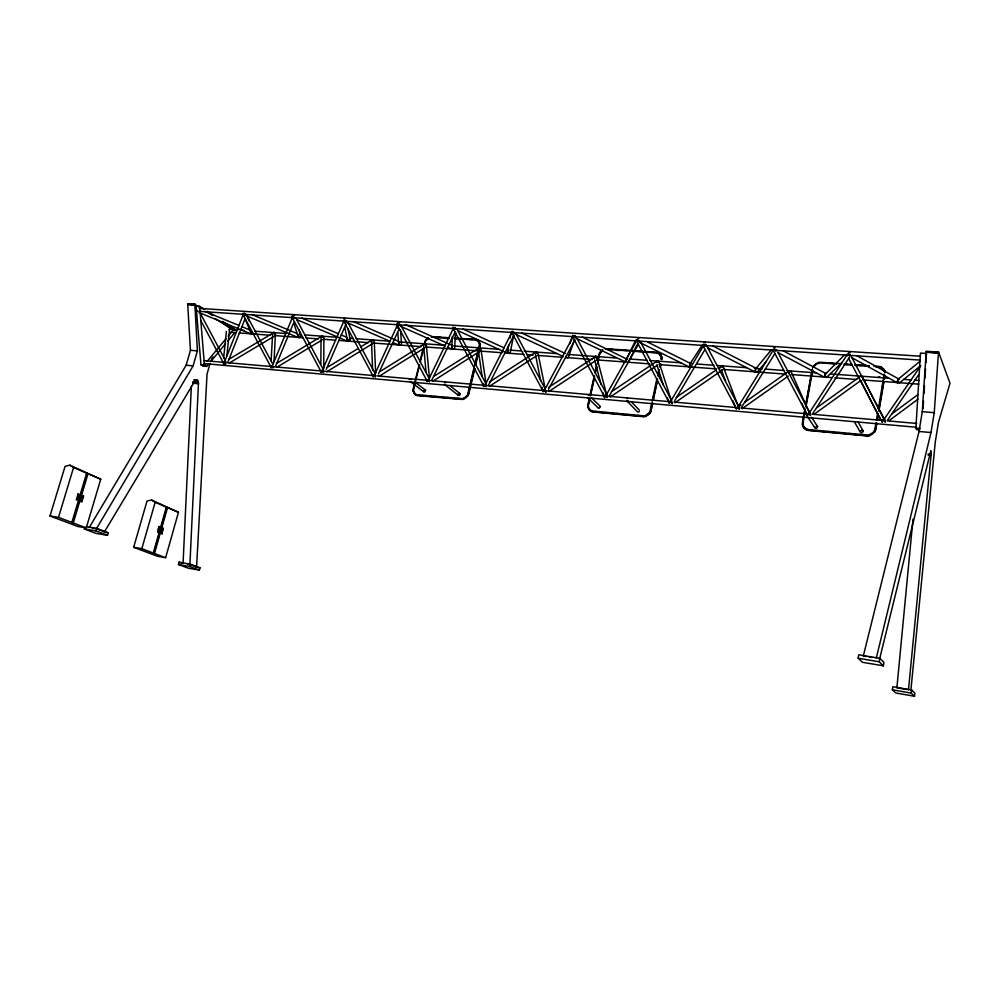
<?xml version="1.0" encoding="UTF-8"?>
<svg xmlns="http://www.w3.org/2000/svg" width="1000" height="1000" viewBox="0 0 1000 1000"><rect width="100%" height="100%" fill="white"/><g stroke="black" fill="none" stroke-linecap="round" stroke-linejoin="round"><path stroke-width="1.5" d="M398.975 325.487L399.062 324.613M323.725 368.675L323.913 337.587L322.4 335.988L321.075 337.463L320.838 363.925M669.05 402.975L669.887 401.012L671.475 401.65M755 371.488L756 368.2L712.625 345.9M321.213 371.875C323.638 368.512 321.475 370.613 323.663 372.488M197.3 311.337L197.362 310.575M720.65 367.788L721.5 365.838L723.012 366.175L738.225 406.163M807.588 415.412L809.538 412.688L810.212 415.175M209.988 363.725L207.05 374.075L196.588 566.987L189.9 564.438L198.475 383.025L197.188 380.275L193.95 379.825M809.525 413.175L810.487 415.513M736.162 408.925L737.763 406.675L739.25 409.2M183.075 563.25L191.363 386.188M451.812 347.312L452.375 336.55M452.688 330.387L452.85 327.312A1.837 1.475 78.4 0 0 453.562 328.988M274.025 361.688L275.387 334.712M908.487 689.8L931.15 454.363L930.825 450.725L879.488 659.463M271.1 360.812L272.675 333.45L273.962 332.388L275.438 333.575M454.65 347.65L455.55 332.3M919.575 429.913L916.625 429.65L915.888 428.088L920.487 353.075L926.488 353.462L925.913 362.663M923.05 408.675L923.525 401.012M924 393.338L924.488 385.675M924.963 378L925.537 368.8M866.2 656.5L863.312 656.025L919.038 431.45L922.275 411.675L926.225 351.55L938.525 351.962L949.987 383.237L938.413 422.488L935.275 442L910.863 690.438M251.438 331.525L251.513 333.562M373.312 376.5C374.8 373.975 374.338 374.412 375.163 376.662M876.275 658.175L931.012 432.537L934.237 412.688L938.525 351.962M824.388 376.312L824.525 377.25L825.525 374.75M788.575 372.887L789.188 371.163L790.738 370.925L809.075 412.05M372.625 370.213L371.463 340.825M689.412 366.538L690.362 363.375M293.988 317.512L294.125 318.412M447.738 347.262L451.912 349.125L452.525 346.15M89.213 527.575L186.137 365.238L190.45 350.3L187.725 304.562L188.325 303.762M912.987 519.15L896.888 687.775L907.038 689.55M103.112 531.325L96.412 528.763L193.113 365.875L197.413 350.887L194.862 304.475L201.838 308.463M226.9 355.775L229.4 330.9M223.612 358.225L226.388 331.488M457.9 330.675L507.612 353.325L508.413 349.837M847.113 355.538L847.9 353.888M427.312 381.275L429.1 379.312M881.875 421.838C882.95 416.8 885.2 423.137 884.388 419.25L851.488 356.838M897.15 381.3L897.312 382.75L898.512 379.712M626.875 359.113L582.325 337.1M914.45 696.263L914.938 693.2L911.712 690.013L892.825 686.712L892.337 689.788L895.788 692.962L914.45 696.263L911.225 693.1L892.337 689.788M911.225 693.1L911.712 690.013M883.375 665.812L879.262 661.787L879.837 658.312L858.713 654.8L858.138 658.25L862.525 662.312L883.375 665.812L883.938 662.387L879.837 658.312M345.65 320.575L345.588 321.95M703.288 346.012L670.987 400.825L672.05 403.2M875.925 422.9L874.875 429.012A7.2 6.538 -20.6 0 1 873.363 432.238L870.362 434.412A7.2 6.538 -20.6 0 1 866.688 434.975L808.7 429.562A7 6.362 -26.9 0 1 805.475 428.375L805.088 428.188M876.45 419.837L877.5 413.725M878.288 409.137L884.3 373.988M882.375 386.538L882.9 383.488M876.637 422.962L875.588 429.075A7.925 7.2 -20.6 0 1 874.513 431.812L869.638 435.363A7.925 7.2 -20.6 0 1 866.575 435.637L808.575 430.213A7.7 7 -26.9 0 1 805.825 429.4L804.325 428.312M877.163 419.9L878.2 413.787M878.725 410.725L883.7 381.675M884.225 378.625L884.75 375.562M876.8 423.275L875.763 429.387A7.912 7.188 -20.6 0 1 874.688 432.113L869.812 435.662A7.912 7.188 -20.6 0 1 866.75 435.938L808.787 430.5A7.688 6.987 -26.9 0 1 806.038 429.7L803.7 427.638M877.325 420.213L878.112 415.625M878.9 411.05L883.863 382.013M884.388 378.95L884.912 375.9M565.9 357.512L566.225 356.35M802.663 422.713L803.5 418.113M804.35 413.512L805.188 408.913M806.038 404.312L812.5 369.062M805.375 410.2L803.125 422.475A7 6.362 -26.9 0 0 803.438 425.775L804.475 427.512M805.938 407.125L812.688 370.312M804.7 410.138L802.45 422.413A7.7 7 -26.9 0 0 802.513 425.175L803 426.35M805.55 405.538L812.013 370.262M293.025 316.012L272.25 366.037L272.887 367.6M507.625 351.025L508.713 345.238M510.075 338L511.163 332.212M244.587 313.325L244.488 315M510.325 352.275L513.7 334.988M656.375 362.525L657.513 360.9L658.9 361.763L671.188 400.188M722.613 366.5L722.438 365.637L718.6 368.288M347.625 339.525L347.475 341.238L348.05 339.675M651.55 404.237L650.288 410.225A6.5 5.775 -42.8 0 1 648.838 413.212L646.15 415.238A6.5 5.775 -42.8 0 1 642.95 415.775L593.038 411.087A6.375 5.587 -46.2 0 1 590.3 410.012M652.175 401.25L656.875 378.787M657.812 374.288L658.75 369.8M651.513 406.037L652.138 403.038M652.763 400.05L654.025 394.062M652.463 402.8L650.9 410.288A7.163 6.35 -42.8 0 1 649.85 412.812L647.95 414.862M653.088 399.8L657.475 378.837M658.1 375.838L659.35 369.85M659.975 366.85L660.612 363.85M652.75 403.088L651.188 410.575A7.15 6.35 -42.8 0 1 650.138 413.1L645.763 416.413A7.15 6.35 -42.8 0 1 643.112 416.675L593.225 411.975A7.013 6.15 -46.2 0 1 590.875 411.238L589.9 410.5M653.375 400.1L657.438 380.637M658.375 376.15L659 373.15M660.263 367.163L660.888 364.175M513.962 332.362L513.9 332.887A1.875 1.462 79.7 0 1 511.413 331.737M455.375 327.488L455.1 329.338M589.275 398.475L587.95 404.513A7.013 6.15 -46.2 0 0 587.888 407.062L589.113 409.625M589.938 395.462L594.25 375.863M594.913 372.85L596.562 365.312M597.562 360.788L598.888 354.75A6.975 6.025 -43.5 0 1 599.913 352.312L602.5 349.812M589.587 398.775L588.263 404.8A7.013 6.15 -46.2 0 0 588.2 407.362L588.7 408.925M590.25 395.75L594.55 376.163M595.875 370.138L596.538 367.125M598.525 358.088L599.188 355.062A6.975 6.025 -43.5 0 1 599.425 354.225M589.525 400.037L588.538 404.562A6.375 5.587 -46.2 0 0 588.65 407.625L589.612 409.237M590.525 395.513L594.5 377.413M595.487 372.887L596.812 366.863M597.475 363.85L599.462 354.8A6.338 5.475 -43.5 0 1 600.887 351.912M543.337 391.55C546.337 388.75 543.8 388.95 542.938 391.8M243.425 314.175L224.613 361.85L225.225 363.387M920.837 365.613L884.075 419.325L884.975 421.788M574.987 335.525L574.487 337.488M468.325 393.6L473.938 369.9M475.35 363.975L478.512 350.65M474.475 368.15L468.5 393.35A6.662 5.575 -51.6 0 1 467.488 395.712L466.975 396.413M475.175 365.188L478.338 351.85M479.038 348.888L479.738 345.925A6.612 5.487 -49.2 0 0 479.85 343.537L478.612 340.9M474.825 368.462L468.862 393.638A6.662 5.575 -51.6 0 1 467.837 396L463.875 399.113A6.662 5.575 -51.6 0 1 461.525 399.4L417.713 395.625A6.55 5.4 -53 0 1 415.662 394.963L413.062 391.1A6.55 5.4 -53 0 1 413.212 388.725L419.125 364.762M475.525 365.5L478.688 352.163M479.387 349.2L480.087 346.238A6.612 5.475 -49.2 0 0 480.2 343.85L478.088 340.412M536.538 353.137L536.225 351.838L536.65 352.663M507.825 352.512L507.625 353.288M419.862 361.775L423.188 348.3M413.587 389L419.637 364.8M420.375 361.812L423.7 348.338M637.188 339.725L606.2 395.138L607.225 397.463L606.525 395.337M705.65 344.3L705.113 346.037M423.512 390.725L423.95 391.887A1.675 1.375 -52.9 0 0 424.85 391.975L425.575 390.213L414.812 382.013M626.5 360.863L626.388 361.312A1.863 1.375 82.4 0 1 626.2 359.875M639.012 340.325L638.575 341.75M199.363 570.15L200 567.85L190.238 564.125L179.112 562.188L178.475 564.5L188.312 568.2L199.363 570.15L189.587 566.45L178.475 564.5M189.587 566.45L190.238 564.125M165.625 557.7L178.463 512.312L151.55 500.025L147.012 501.05L133.663 547.288L157.575 556.3L165.625 557.7L141.825 548.688L133.663 547.288M153.275 553.025L166.363 507.1M153.875 553.25L166.95 507.35M154.462 553.475L167.537 507.6M141.825 548.688L155.162 502.275L151.55 500.025M107.513 535.312L95.763 530.85L84.05 528.9L95.875 533.35L107.513 535.312L108.25 532.812L96.512 528.325L86.263 526.625M95.763 530.85L96.512 528.325M86.263 527.888L100.738 479.212L69.85 465.175L65.075 466.337L50 515.988L77.875 526.5L86.263 527.888L58.5 517.375L50 515.988M298.463 335.025L298.15 337.512L298.675 336.4M71.862 522.438L86.65 473.15M72.562 522.7L87.325 473.45M73.25 522.962L88 473.738M225.562 364.025L224.8 361.712L225.575 362.075M58.5 517.375L73.575 467.525L69.85 465.175M399.113 344.338L398.787 345.112L393.188 342.675M775.962 349.55L775.362 351.037M273.012 367.875C273.2 365.462 270.575 365.125 270.825 367.688M573.45 335.975L544.763 389.738L545.75 392.013M569.85 343.663L572.288 336.35M849.925 354.538L849.388 355.825M669.463 402.713L670.987 400.825M574.087 340.613L568.475 357.075A1.825 1.388 81.6 0 1 565.938 356.325M423.6 344.712L424.575 343.625L426.15 344.438M227.9 362.113L245.025 318.888M736.587 408.65L738.688 406.463M275.538 366.337L293.938 322.15M322.325 370.438L343.975 320.887M326.213 369.375L346.012 324.188M374.487 375.025L398.35 323.062M378.375 374.012L399.025 329.188M453.55 327.975L428.537 379.775L429.25 381.45M636.95 340.087L636.737 341.275M431.662 380.438L455.225 331.763M635.775 340.075L626.35 359.45A1.863 1.375 82.4 0 1 627.55 358.675M636.875 345.1L628.713 361.6A1.863 1.375 82.4 0 1 627.513 362.375M738.487 407.2L740.925 404.975M512.087 331.875L485.363 384.525L486.175 386.775M488.375 385.462L513.7 335.712M434 376.275L479.575 347.638L480.887 348.9L485.913 382.663M773.012 350.438L738.275 406.538L739 408.862M849.575 352.663L850.275 352.562M243.025 313.25L242.9 314.413L271.275 367.688M548.5 389.363L574.987 339.85M292.525 316.575L292.35 317.762L321.287 372.125M882.325 421.55L883.863 419.513L884.812 419.588M814.8 426.488L815.35 428.15A1.963 1.787 -25.8 0 0 816.538 428.263L817.688 426.763L811.575 417.3M344.087 320.037L343.875 321.25L373.387 376.737M609.175 396.213L638.488 344.075M397.525 323.625L397.262 324.862L427.362 381.525M897.75 379.35L898.525 379.312M453.612 327.4L453.288 328.663L484.025 386.538L484.925 384.738L486.388 384.425M674.737 400.613L704.688 349.95M104.45 531.838L194.562 381.538L196.737 380.1M512.35 331.337L512.25 332.962M573.112 335.425L572.75 336.95L604.062 396.05M741.825 406.812L774.963 353.438M690.037 363.812L702.113 345.262M809.4 412.775L846.762 355.363M812.163 414.425L849.55 357.137M703.637 344.2L703.075 345.775L735.825 407.738M671.413 401.8L670.913 402.488M707.05 345.95L704.987 344.288M371.6 340.45L372.788 339.712L374.038 340.55M774.013 348.925L773.337 350.538M738.425 407.7L737.9 408.413M887.725 419.8L918.375 375.138M224.613 361.85L225.65 361.463M426.037 340.337L428.675 338.4M813.55 366.438L816.4 363.75M744.675 402.337L789.75 370.637L790.188 371.613M606.2 395.138L607.087 395.012L577.137 338.675M425.5 344.387L424.938 343.587L425.15 344.825M211.25 359.288L213.175 356.925M771.375 349.787L755.775 368.7A1.95 1.325 83.7 0 1 757.375 368.6M204.713 309.65L199.625 306.312L196.1 306.075L200.95 364.775L203.212 366.112L206.688 366.438L208.675 364.038M210.675 361.637L225.588 343.675M227.575 341.275L234.537 332.887M203.212 366.112L205.2 363.725M207.188 361.337L226.125 338.612M228.113 336.213L232.1 331.438M766.462 361.138L757.638 371.675A1.95 1.325 83.7 0 1 755.362 370.025M602.75 350.3L600.212 352.638A6.975 6.025 -43.5 0 0 599.775 353.413M601.188 352.238L601.388 351.362M649.125 413.5L648.312 413.775M409.275 379.562L410.062 379.038A1.7 1.4 -53 0 1 410.988 379.125L411.388 379.5M639.438 411.413L638.55 411.95A1.812 1.6 -42.6 0 1 637.487 411.85L626.562 400.6A1.85 1.625 -43 0 0 627.65 400.688L628 400.562M860.6 430.7L860.925 432.638A2.013 1.825 -20.8 0 0 862.163 432.75L863.325 431.225L857.987 421.8M825.625 373.888L844.125 355.288M826.85 377.2L842.188 362.275M860.438 376.45L862.15 376.512L884.325 420.025M373.113 340.487L372.488 339.7L372.65 340.913M465.725 397.638L466.938 396.375A6.05 5.075 -51.6 0 0 468.1 394.338M601.362 351.238L602.05 350.637M601.75 351.625L602.375 351.087M872.9 433.212L871.388 434.312M898.425 378.988L920.15 361.188M899.7 382.688L920.263 366.037M891.737 414L918.062 394.5M889.125 420.625L917.925 399.237M322.788 336.737L322.025 336.012L322.238 337.15M817.05 407.6L859.65 376.863M814.438 414.05L860.763 380.562M428.038 337.675L425.662 340.037A6.5 5.312 -50.8 0 0 424.663 342.312M742.038 408.7L788.288 376.1M465.025 398.125L465.812 397.488M674.95 402.725L722.262 370.15M676.338 397.312L716.038 370.037M611.512 391.712L657.487 360.825L657.788 361.763L657.487 360.825M610.188 397L657.362 365.238M647.9 414.675L645.475 416.112A7.163 6.35 -42.8 0 1 642.825 416.388L592.913 411.688A7.013 6.15 -46.2 0 1 590.562 410.95M548.837 391.525L595.737 360.6M548.875 387.175L595.85 356.262L596.825 357.137L606.55 394.475M836.4 364.025L820.837 362.925A6.975 6.212 -26.6 0 0 817.325 363.537L814.45 365.675A6.975 6.212 -26.6 0 0 813.5 367.15M489.45 382.013L536.225 351.838M489.462 386.287L536.163 356.087M432.762 381.275L479.225 351.775M380.062 371.512L424.938 343.587M378.787 376.463L426.238 346.875L425.487 345.675M229.013 363.175L275.613 335.45L275.438 334.35M326.562 367.812L358.05 348.537M360.675 346.925L372.488 339.7M326.65 371.85L372.5 343.725M272.3 365.812L271.188 367.45M275.087 333.55L274.062 332.463L275.525 335.513M276.65 367.388L322.125 339.925M276.462 363.475L322.113 335.962M228.9 359.275L274.15 332.4M246.588 314.762L243.975 313.312M428.537 379.525L429.4 379.338M479.75 348.425L479.25 347.612L478.175 349.2L482.025 375.775M225.525 364.438L224.412 364.562M458.5 393.462L458.812 393.35A1.688 1.412 -51.9 0 1 459.738 393.438L460.2 394.625L459.25 395.4A1.688 1.412 -51.8 0 1 458.325 395.312L444.325 384.275M817.288 363.3L818.225 362.95A7.662 6.825 -26.5 0 1 819.2 362.725M808.888 412.925L807.625 413.837L807.3 415.662M346.912 321.712L344.6 320.075M225.362 361.45L223.7 363.475L200.975 320.85M596.35 357.512L595.375 356.287L594.288 358.325M431.763 336.65L448.9 337.725M455.125 338.125L475.375 339.4A6.612 5.487 -49.2 0 1 477.488 340.012L478.438 340.725M441.475 337.55L432.125 336.95A6.5 5.312 -50.8 0 0 431.388 336.962M444.588 337.75L449.263 338.038M453.925 338.338L457.05 338.537M461.712 338.837L472.612 339.525M431.625 337.188L448.762 338.275M455 338.675L475.25 339.963A6.012 4.988 -49.2 0 1 477.713 340.875L479.275 342.725M444.45 338.3L447.562 338.488M926.263 351.425L938.413 352.038M187.963 303.863L195.338 304.212M926.2 351.675L938.325 352.325M187.838 304.012L194.913 304.387M926.175 351.812L938.263 352.6M187.763 304.212L194.812 304.562M926.15 351.962L938.225 352.9M187.738 304.325L194.762 304.788M926.125 352.262L938.213 353.05M187.725 304.45L194.75 305.012M199.225 308.363L920.35 356.225M198.912 311.312L919.912 360.075M841.188 363.713L820.95 362.287A7.675 6.825 -26.6 0 0 818.025 362.625L813.35 366.1A7.675 6.825 -26.6 0 0 812.525 367.825M844.287 363.938L852.075 364.487M855.188 364.712L869.188 365.7M873.85 366.025L878.525 366.35A7.9 7.025 -21.4 0 1 881.375 367.1L884.75 370.725M824.262 362.85L833.587 363.5M844.475 364.275L847.588 364.5M855.362 365.05L861.587 365.487M844.175 364.575L851.963 365.125M855.075 365.35L869.075 366.337M875.3 366.775L878.413 367A7.175 6.388 -21.4 0 1 881.762 368.113L883.913 370.675A7.175 6.388 -21.4 0 1 884.2 371.463M613.175 349.513L606.975 349.075A6.975 6.025 -43.5 0 0 605.275 349.175M616.275 349.738L627.125 350.513M634.875 351.062L641.075 351.5M645.725 351.838L655.025 352.5M616.15 350.325L619.25 350.55M878.55 376.825L879.938 376.938M230.075 329.35L237.862 329.925M240.963 330.163L244.075 330.387M254.975 331.2L286.087 333.512M304.762 334.9L337.425 337.325M349.875 338.25L352.987 338.475M356.1 338.713L390.325 341.25M401.213 342.05L444.775 345.288M454.113 345.988L499.237 349.338M510.125 350.138L521.013 350.95M524.125 351.175L556.8 353.6M569.237 354.525L615.913 357.987M629.925 359.038L647.038 360.3M650.15 360.538L681.263 362.85M696.825 364L713.938 365.275M717.05 365.5L746.6 367.7M754.388 368.275L762.163 368.85M765.275 369.075L783.95 370.462M787.062 370.7L816.612 372.887M830.625 373.925L888.188 378.2M903.737 379.363L911.525 379.938M914.638 380.163L919.3 380.513M229.775 332.2L236 332.675M239.112 332.9L270.225 335.25M274.887 335.6L302.887 337.713M306 337.95L318.438 338.888M323.113 339.237L335.55 340.175M338.663 340.412L368.225 342.638M372.887 343L421.112 346.625M425.775 346.987L502 352.738M505.112 352.962L523.775 354.375M526.888 354.613L533.112 355.075M537.775 355.425L562.663 357.312M565.775 357.537L592.225 359.538M596.888 359.888L624.888 362M628 362.238L649.775 363.875M659.112 364.588L716.663 368.925M722.887 369.387L785.113 374.087M791.338 374.55L831.775 377.6M834.887 377.837L856.663 379.487M862.887 379.95L918.888 384.175M922.275 411.675L934.237 412.688M190.45 350.3L197.413 350.887M422.375 395.45L428.425 395.975M434.462 396.488L439 396.887M446.55 397.537L451.087 397.925M457.125 398.438L461.662 398.837A6.05 5.075 -51.6 0 0 463.8 398.575M204.05 360.625L270.95 366.525M274.062 366.8L320.737 370.913M323.85 371.188L373.65 375.575M376.75 375.85L543.237 390.525M546.35 390.8L603.913 395.875M608.587 396.287L669.262 401.637M673.938 402.05L736.175 407.537M740.837 407.95L806.188 413.713M812.412 414.263L883.988 420.562M887.087 420.838L916.65 423.45M203.738 363.55L916.225 427.238M915.888 428.088L920.325 428.488M200.95 364.775L204.438 365.087L206.688 366.438M919.038 431.45L931.012 432.537M186.137 365.238L193.113 365.875M816.525 430.575L819.587 430.85M827.212 431.575L830.263 431.85M837.887 432.562L840.938 432.85M848.562 433.562L851.612 433.85M859.237 434.562L862.288 434.85M594.862 411.512L599.4 411.95M605.45 412.512L609.987 412.938M616.025 413.512L620.562 413.938M626.613 414.5L631.15 414.925M637.188 415.5L641.725 415.925M194.412 380L197.188 380.275M194.825 380.325L197.613 380.6M195.175 380.8L197.963 381.062M194.062 381.238L198.225 381.637M192.85 381.763L198.4 382.3M928.188 454.075L931.15 454.363M192.925 382.475L198.475 383.025M928.088 455.037L931.062 455.325M192.9 383.212L198.45 383.762M295.075 318.263L293.012 316.6M400.387 325.4L398.325 323.35M456.138 329.188L454.175 327.438M344.55 321.613L343.875 321.25M576.087 337.312L574.212 335.5M639.663 341.625L638 340.163M869.075 656.988L871.963 657.463M92.1 528.05L94.975 528.525M103.888 532.075L108.25 532.812M858.138 658.25L879.262 661.787M187.175 563.962L189.9 564.438M195.863 567.125L200 567.85M179.112 562.188L181.925 563.25M198.888 312.462L251.188 333.975M205.25 311.562L239.163 325.562M241.988 326.725L250.475 330.225M245.963 315.675L298.15 337.512M252.338 314.738L297.462 333.7M296.85 319.65L347.475 341.238M301.825 318.075L338.375 333.738M341.188 334.938L346.8 337.35M514.412 333.113L512.775 331.375M155.162 502.275L178.463 512.312M73.575 467.525L100.738 479.212M353.363 321.562L398.15 341.15M346.987 322.55L390.387 341.45M400.387 326.188L444.95 346.025M405.363 324.538L452.7 345.7M322.887 370.412L321.125 370.613L320.85 372.113M462.975 329.038L504.15 347.887M515.175 334.025L563.05 356.413M521.638 333L565.288 353.488M575.875 338.162L626.05 362.275M639.9 342.525L689.45 367.05M647.675 342.1L690.325 363.325M707.638 347.738L755.1 372.013M544.75 389.762L545.562 390.562M777.987 352.575L824.525 377.25M783.05 350.737L825.462 373.35M851.65 357.562L897.188 382.688M856.875 355.775L898.4 378.8M606.487 395.337L604.8 395.588L604.425 397.663M486.287 384.412C483.35 383.462 483.1 389.425 483.15 383.462M776.213 350.863L774.712 348.975M850.088 355.863L848.637 353.938M215.238 318.575L233.1 330.238L236.537 330.487L222.537 321.325M207.262 311.312L213.625 315.487M208.325 312.712L212.225 315.262M226.513 324.613L234.3 329.712M425.575 390.213L425.35 390.05A1.675 1.375 -53 0 0 424.438 389.963M604.938 397.525L605.188 395.988L606.975 395.012M415.513 394.862L413.825 392.837M413.1 391.287L413.438 391.388A6.55 5.4 -53 0 1 413.438 389.812M413.725 388.762A5.95 4.913 -53 0 0 413.713 391.613L414.625 393.113M410.525 381.75L423.713 391.737M450.825 386.337L459.975 393.6M464.75 397.675L463.512 398.825A6.662 5.575 -51.6 0 1 461.163 399.113L417.325 395.337A6.55 5.4 -53 0 1 415.288 394.688M572.75 336.95L573.4 337.062A1.913 1.45 80.8 0 1 572.712 335.363M375.325 375.25L374.712 374.875L375.312 376.938M322.925 370.412L323.113 372.312M477.512 340.825A6.012 4.988 -49.2 0 1 478.062 341.188L478.5 341.6M589.763 409.513L590.612 410.3A6.375 5.587 -46.2 0 0 592.6 411.25M589.312 409.963L590.212 410.788M884.3 419.55L885.275 422.137M587.425 397.537L598.062 407.812M591.625 397.95L600.1 406.188M863.162 430.925L862.575 430.487A2.013 1.825 -20.8 0 0 861.338 430.375M817.537 426.463L816.963 426.025A1.963 1.787 -25.8 0 0 816.575 425.913M883.775 369.162L881.538 367.438A7.887 7.025 -21.4 0 0 879.688 366.825M883.2 369.588L882.375 368.587M631.375 401.825L639.288 410.037M225.487 362.075L223.463 362.013L223.425 363.837M804.262 427.212L805.688 428.675A6.987 6.35 -26.9 0 0 806.4 429.125M660.85 354.875L658.725 352.962A7.125 6.225 -40.3 0 0 656.3 352.287L606.675 348.75A6.975 6.025 -43.5 0 0 605.825 348.75M605.775 349.338A6.338 5.475 -43.5 0 1 606.55 349.338L656.175 352.887A6.475 5.663 -40.3 0 1 659.013 353.9L661.038 356.575M660.45 354.4L660.95 355.037M228.875 329.45L229.325 330.138M458.088 395.15L457.788 394.4M589.312 408.95L590.075 409.8M588.8 409.325L589.625 410.25M478.188 341.325L479.162 343.05A6.012 4.988 -49.2 0 1 479.212 345.887L467.962 393.3A6.05 5.075 -51.6 0 1 466.575 396.087L464.137 398.013A6.05 5.075 -51.6 0 1 461.3 398.55L417.463 394.775A5.95 4.913 -53 0 1 415.087 393.812L413.938 392.25M375.225 375.25L373.562 374.963L372.95 376.737M803.587 427.45L804.05 428.088M802.8 425.7L802.588 425.4A7.688 6.987 -26.9 0 1 802.575 424.575M429.562 380.35L428.787 379.625L429.4 381.737M803.188 426.875L803.913 427.925M807.05 415.962L814.775 427.713M660.575 354.55L661.287 355.562M660.337 355.262L660.738 355.887M722.438 365.637L723.1 367.512M854.362 421.775L860.337 432.188M871.137 434.05L870.537 434.725A7.2 6.538 -20.6 0 1 869.65 435.025M429.412 380.337L427.587 379.712L426.938 381.525M347.75 322.175L375.075 373.537M296.25 318.738L322.987 368.963M272.975 364.562L246.812 315.438L249.137 320.9M199.762 312.312L225.387 360.375M515.712 333.25L544.888 388.25M512.8 334.212L542.712 390.613M457.175 329.538L485.662 383.225M401.125 325.737L429.05 378.275M848.6 358.375L882.212 422.125M777.788 352.113L809.837 412.812M774.075 351.912L806.862 414.025M706.775 346.025L738.787 406.575M641.137 342.962L671.688 400.688M637.463 342.65L669.475 403.162M884.15 369.575L885.05 371.6A7.887 7.025 -21.4 0 1 885.225 372.5M860.612 380.412L880.625 419.95M802.788 426.05L803.4 427.175M661.012 355.238L661.85 357.113A7.125 6.225 -40.2 0 1 661.825 359.675M660.462 355.575L660.763 356.25A6.475 5.663 -40.3 0 1 660.938 359.312M588.763 395.363L588.162 394.688A1.825 1.587 -45.5 0 0 587.475 394.55M801.825 403.338L806.812 414.637M244.812 318.15L251.05 333.113M545.562 390.962L544.963 389.75L545.8 392.45M721.25 369.637L725.537 380.988M733.025 400.85L735.7 407.938M486 386.325L485.525 384.613M596.538 358.488L596.987 359.487M398.787 345.112L399.425 341.95A1.713 1.425 78 0 0 399.012 344.575A1.713 1.425 78 0 0 401.287 344.5M596.225 357.587L595.85 356.325M479.513 348.888L479.212 347.675M672.125 403.663L671.363 401.3M656.938 364.875L663.037 384.137M667.25 397.475L668.662 401.925M293.788 322.887L297.925 336.225M298.938 329.775L300.738 335.7A1.65 1.438 74 0 0 299.375 334.338M661.35 355.988L661.575 356.8A7.125 6.225 -40.3 0 1 661.55 359.363M594.675 359.825L600.95 384.188M603.162 392.75L604.312 397.238M545.062 387.95L537.975 353.15L536.362 351.912L535.312 353.9L540.8 381.188M542.025 387.25L542.638 390.288M789.825 371.5L789.712 370.675M344.938 327.925L347.3 339.925M348.1 328.888L350.087 339.387M600.425 406.688L599.362 408.075A1.787 1.562 -45.2 0 1 598.337 407.987M426.35 345.238L429.475 378.162M423.562 345.125L426.05 372.1M199.625 306.312L204.438 365.087M397.25 325.087L397.488 328.137M397.825 332.688L398.625 343.338M400.55 330.025L401.488 343.675M374.25 341.35L375.662 373.338M253.562 333.4A1.625 1.438 71.3 0 1 250.925 331.875M243.65 314.75A1.7 1.5 69.4 0 1 242.963 313.65M400.462 341.912A1.713 1.425 78 0 1 401.1 342.425M398.6 325.538A1.8 1.487 76.8 0 1 397.137 323.575M397.6 322.362A1.8 1.487 76.8 0 1 399.725 322.638M300.562 336.938A1.65 1.438 74 0 1 298.275 336.987A1.65 1.438 74 0 1 298.65 334.462M293.762 318.387A1.737 1.5 72.4 0 1 291.9 316.5M292.387 315.35A1.737 1.5 72.4 0 1 294.525 315.613M350.138 339.825A1.688 1.425 76.2 0 1 348.288 341.225A1.688 1.425 76.2 0 1 347.463 338.675M349.45 338.3A1.688 1.425 76.2 0 1 349.738 338.6M344.5 321.788A1.762 1.487 74.8 0 1 343.462 320.425M344.225 318.55A1.762 1.487 74.8 0 1 345.363 318.525M454.6 348.1A1.75 1.412 79.4 0 1 452.337 348.75A1.75 1.412 79.4 0 1 452.55 345.887M568.5 355.25A1.825 1.388 81.6 0 1 568.638 355.712M510.188 352.688A1.787 1.4 80.6 0 1 507.837 352.587A1.787 1.4 80.6 0 1 508.65 349.9M691.65 367A1.9 1.35 83.1 0 1 689.625 365.1M689.675 364.613A1.9 1.35 83.1 0 1 691.35 363.488M704 345.962A2.013 1.412 82.5 0 1 703.337 344.663M704.025 342.512A2.013 1.412 82.5 0 1 705.088 342.463M636.95 341.413A1.963 1.425 81.7 0 1 636.425 340.637M637.325 337.9A1.963 1.425 81.7 0 1 638.713 338.587M899.975 382.4A2.037 1.262 84.7 0 1 897.837 381.2A2.037 1.262 84.7 0 1 899.388 378.925M773.612 350.675A2.05 1.375 83.2 0 1 772.962 349.35M773.625 347.137A2.05 1.375 83.2 0 1 775 347.35M827.337 376.538A2 1.3 84.2 0 1 825.537 377.013A2 1.3 84.2 0 1 825.062 374.237M825.275 373.862A2 1.3 84.2 0 1 826.538 373.525M847.412 355.688A2.1 1.35 83.8 0 1 846.775 354.325M848.438 352.013A2.1 1.35 83.8 0 1 849.038 352.638M445.062 382.45A1.725 1.438 -51.9 0 1 446.012 382.537M445.5 384.525A1.725 1.438 -51.8 0 1 444.85 384.55M425.175 342.35A5.913 4.825 -50.8 0 1 426.538 339.65M479.513 343.363A6.012 4.988 -49.2 0 1 479.562 346.2M475.6 340.275A6.012 4.988 -49.2 0 1 476.925 340.55M417.188 394.963A5.95 4.913 -53 0 1 415.988 394.475M475.725 339.725A6.612 5.475 -49.2 0 1 477.837 340.325M425.037 342.612A6.5 5.312 -50.8 0 1 425.613 341.075M627.038 398.462A1.85 1.625 -43 0 1 627.775 398.45M650.362 411.312A6.5 5.775 -42.8 0 1 649.625 412.812M646.438 415.538A6.5 5.775 -42.8 0 1 644.85 416.012M656.45 353.2A6.475 5.65 -40.2 0 1 657.962 353.525M600.3 353.6A6.338 5.475 -43.5 0 1 600.7 352.9M656.575 352.612A7.125 6.225 -40.2 0 1 659 353.288M875.05 429.325A7.2 6.538 -20.6 0 1 874.513 431.012M874.075 431.8A7.2 6.538 -20.6 0 1 873.538 432.537M884.887 371.262A7.9 7.025 -21.4 0 1 885.062 372.163M881.162 368.025A7.175 6.388 -21.4 0 1 881.925 368.45M814.125 366.725A6.975 6.2 -26.5 0 1 814.65 366.012M818.375 363.562A6.975 6.2 -26.5 0 1 819.262 363.35M808.9 429.862A6.987 6.35 -26.9 0 1 807.188 429.475M803.388 425.288A6.987 6.35 -26.9 0 1 803.263 424.462M158.863 526.5L157.875 532.263L158.863 526.5M162.975 528.175L162 533.913L162.975 528.175M82.912 495.863L81.15 501.763L81.825 502.025L83.6 496.138L82.912 495.863M78.112 493.9L76.325 499.825L77.025 500.1L78.8 494.175L78.112 493.9"/></g></svg>
